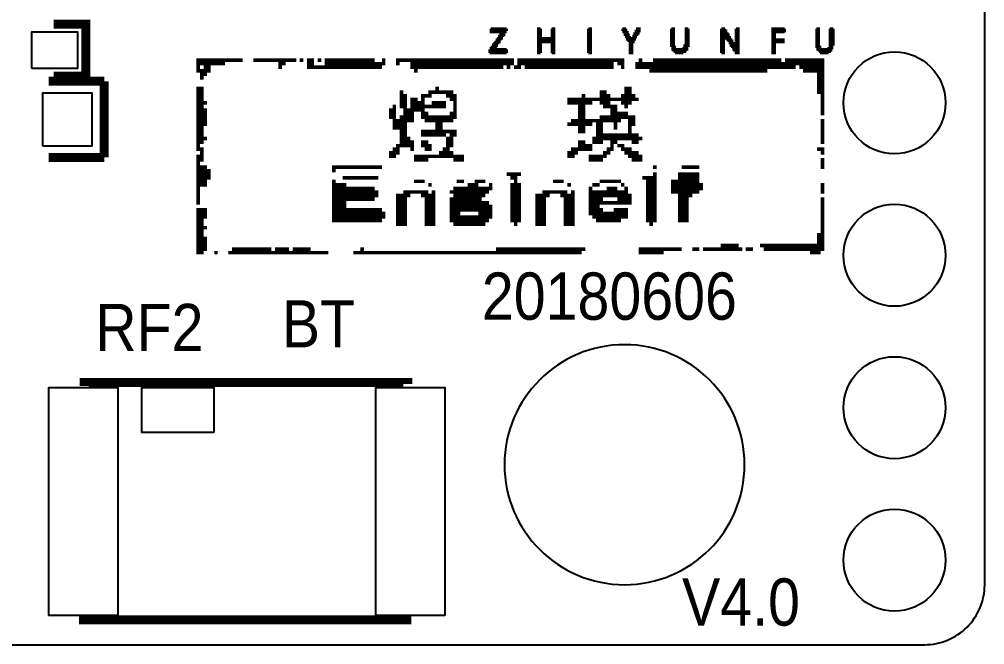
# Model space of a CAD drawing. Extents: x -21 to 21, y -23.6 to 29.6.
# Drawn here: x 4.92 to 21, y -23 to -12.58 of the extents above; entities that cross this region are included whole.
import ezdxf

# ---------------------------------------------------------------- set-up
doc = ezdxf.new("R2010")
doc.units = 0
for name, color, linetype in [('BG_OUTLINE', 254, 'CONTINUOUS'), ('BG_SILKSCREEN_TOP', 7, 'CONTINUOUS'), ('PG_SILKSCREEN_TOP', 7, 'CONTINUOUS'), ('PIN_TOP', 80, 'CONTINUOUS'), ('RD_SILKSCREEN_TOP', 7, 'CONTINUOUS')]:
    doc.layers.add(name, color=color, linetype=linetype)

msp = doc.modelspace()

# ---------------------------------------------------------------- linework, layer by layer
at = {"layer": 'BG_OUTLINE'}
for points in [[(20, 23), (-20, 23, 0.414214), (-21, 22), (-21, -22, 0.414214), (-20, -23), (20, -23, 0.414214), (21, -22), (21, 22, 0.414214), (20, 23)], [(17, -20, 1), (13, -20, 1), (17, -20)]]:
    msp.add_lwpolyline(points, format="xyb", dxfattribs=at)
at = {"layer": 'BG_SILKSCREEN_TOP'}
for points, const_width in [([(12.7507, -12.752), (13.0555, -12.752)], 0.0406), ([(12.7507, -12.7724), (13.0352, -12.7724)], 0.0406), ([(12.7507, -12.7927), (13.0352, -12.7927)], 0.0406), ([(12.771, -12.7317), (13.0352, -12.7317)], 0.0406), ([(12.8929, -12.8536), (12.9945, -12.8536)], 0.0406), ([(12.8929, -12.874), (12.9742, -12.874)], 0.0406), ([(12.9133, -12.8333), (13.0149, -12.8333)], 0.0406), ([(12.9336, -12.813), (13.0149, -12.813)], 0.0406), ([(13.5432, -12.7317), (13.6041, -12.7317)], 0.0406), ([(13.5432, -12.752), (13.6245, -12.752)], 0.0406), ([(13.5432, -12.7724), (13.6245, -12.7724)], 0.0406), ([(13.5432, -12.7927), (13.6245, -12.7927)], 0.0406), ([(13.5432, -12.813), (13.6245, -12.813)], 0.0406), ([(13.5432, -12.8333), (13.6245, -12.8333)], 0.0406), ([(13.5432, -12.8536), (13.6245, -12.8536)], 0.0406), ([(13.5432, -12.874), (13.6245, -12.874)], 0.0406), ([(13.7667, -12.752), (13.848, -12.752)], 0.0406), ([(13.7667, -12.7724), (13.848, -12.7724)], 0.0406), ([(13.7667, -12.7927), (13.848, -12.7927)], 0.0406), ([(13.7667, -12.813), (13.848, -12.813)], 0.0406), ([(13.7667, -12.8333), (13.848, -12.8333)], 0.0406), ([(13.7667, -12.8536), (13.848, -12.8536)], 0.0406), ([(13.7667, -12.874), (13.848, -12.874)], 0.0406), ([(13.787, -12.7317), (13.848, -12.7317)], 0.0406), ([(14.3763, -12.752), (14.4576, -12.752)], 0.0406), ([(14.3763, -12.7724), (14.4576, -12.7724)], 0.0406), ([(14.3763, -12.7927), (14.4576, -12.7927)], 0.0406), ([(14.3763, -12.813), (14.4576, -12.813)], 0.0406), ([(14.3763, -12.8333), (14.4576, -12.8333)], 0.0406), ([(14.3763, -12.8536), (14.4576, -12.8536)], 0.0406), ([(14.3763, -12.874), (14.4576, -12.874)], 0.0406), ([(14.3966, -12.7317), (14.4576, -12.7317)], 0.0406), ([(14.9453, -12.752), (15.0469, -12.752)], 0.0406), ([(14.9656, -12.7317), (15.0265, -12.7317)], 0.0406), ([(14.9656, -12.7724), (15.0469, -12.7724)], 0.0406), ([(14.9656, -12.7927), (15.0672, -12.7927)], 0.0406), ([(14.9859, -12.813), (15.0672, -12.813)], 0.0406), ([(14.9859, -12.8333), (15.0875, -12.8333)], 0.0406), ([(15.0062, -12.8536), (15.0875, -12.8536)], 0.0406), ([(15.0062, -12.874), (15.1078, -12.874)], 0.0406), ([(15.1281, -12.8536), (15.2094, -12.8536)], 0.0406), ([(15.1281, -12.874), (15.2094, -12.874)], 0.0406), ([(15.1485, -12.813), (15.2501, -12.813)], 0.0406), ([(15.1485, -12.8333), (15.2297, -12.8333)], 0.0406), ([(15.1688, -12.7724), (15.2704, -12.7724)], 0.0406), ([(15.1688, -12.7927), (15.2501, -12.7927)], 0.0406), ([(15.1891, -12.7317), (15.2704, -12.7317)], 0.0406), ([(15.1891, -12.752), (15.2704, -12.752)], 0.0406), ([(15.7581, -12.752), (15.8393, -12.752)], 0.0406), ([(15.7581, -12.7724), (15.8393, -12.7724)], 0.0406), ([(15.7581, -12.7927), (15.8393, -12.7927)], 0.0406), ([(15.7581, -12.813), (15.8393, -12.813)], 0.0406), ([(15.7581, -12.8333), (15.8393, -12.8333)], 0.0406), ([(15.7581, -12.8536), (15.8393, -12.8536)], 0.0406), ([(15.7581, -12.874), (15.8393, -12.874)], 0.0406), ([(15.7784, -12.7317), (15.8393, -12.7317)], 0.0406), ([(16.0019, -12.7317), (16.0629, -12.7317)], 0.0406), ([(16.0019, -12.752), (16.0832, -12.752)], 0.0406), ([(16.0019, -12.7724), (16.0832, -12.7724)], 0.0406), ([(16.0019, -12.7927), (16.0832, -12.7927)], 0.0406), ([(16.0019, -12.813), (16.0832, -12.813)], 0.0406), ([(16.0019, -12.8333), (16.0832, -12.8333)], 0.0406), ([(16.0019, -12.8536), (16.0832, -12.8536)], 0.0406), ([(16.0019, -12.874), (16.0832, -12.874)], 0.0406), ([(16.5912, -12.752), (16.6928, -12.752)], 0.0406), ([(16.5912, -12.7724), (16.7131, -12.7724)], 0.0406), ([(16.5912, -12.7927), (16.7131, -12.7927)], 0.0406), ([(16.5912, -12.813), (16.7334, -12.813)], 0.0406), ([(16.5912, -12.8333), (16.7537, -12.8333)], 0.0406), ([(16.5912, -12.8536), (16.7537, -12.8536)], 0.0406), ([(16.5912, -12.874), (16.7741, -12.874)], 0.0406), ([(16.6115, -12.7317), (16.6725, -12.7317)], 0.0406), ([(16.835, -12.752), (16.9163, -12.752)], 0.0406), ([(16.835, -12.7724), (16.9163, -12.7724)], 0.0406), ([(16.835, -12.7927), (16.9163, -12.7927)], 0.0406), ([(16.835, -12.813), (16.9163, -12.813)], 0.0406), ([(16.835, -12.8333), (16.9163, -12.8333)], 0.0406), ([(16.835, -12.8536), (16.9163, -12.8536)], 0.0406), ([(16.835, -12.874), (16.9163, -12.874)], 0.0406), ([(16.8553, -12.7317), (16.9163, -12.7317)], 0.0406), ([(17.4446, -12.7317), (17.6681, -12.7317)], 0.0406), ([(17.4446, -12.752), (17.6885, -12.752)], 0.0406), ([(17.4446, -12.7724), (17.6885, -12.7724)], 0.0406), ([(17.4446, -12.7927), (17.6681, -12.7927)], 0.0406), ([(17.4446, -12.813), (17.5259, -12.813)], 0.0406), ([(17.4446, -12.8333), (17.5259, -12.8333)], 0.0406), ([(17.4446, -12.8536), (17.5259, -12.8536)], 0.0406), ([(17.4446, -12.874), (17.5259, -12.874)], 0.0406), ([(18.1761, -12.752), (18.2574, -12.752)], 0.0406), ([(18.1761, -12.7724), (18.2574, -12.7724)], 0.0406), ([(18.1761, -12.7927), (18.2574, -12.7927)], 0.0406), ([(18.1761, -12.813), (18.2574, -12.813)], 0.0406), ([(18.1761, -12.8333), (18.2574, -12.8333)], 0.0406), ([(18.1761, -12.8536), (18.2574, -12.8536)], 0.0406), ([(18.1761, -12.874), (18.2574, -12.874)], 0.0406), ([(18.1965, -12.7317), (18.2574, -12.7317)], 0.0406), ([(18.3997, -12.752), (18.5013, -12.752)], 0.0406), ([(18.3997, -12.7724), (18.5013, -12.7724)], 0.0406), ([(18.3997, -12.7927), (18.5013, -12.7927)], 0.0406), ([(18.3997, -12.813), (18.5013, -12.813)], 0.0406), ([(18.3997, -12.8333), (18.5013, -12.8333)], 0.0406), ([(18.3997, -12.8536), (18.5013, -12.8536)], 0.0406), ([(18.3997, -12.874), (18.5013, -12.874)], 0.0406), ([(18.42, -12.7317), (18.4809, -12.7317)], 0.0406), ([(12.771, -13.0365), (12.8726, -13.0365)], 0.0406), ([(12.7913, -12.9959), (12.8929, -12.9959)], 0.0406), ([(12.7913, -13.0162), (12.8929, -13.0162)], 0.0406), ([(12.8117, -12.9756), (12.9133, -12.9756)], 0.0406), ([(12.832, -12.9552), (12.9336, -12.9552)], 0.0406), ([(12.8523, -12.9146), (12.9539, -12.9146)], 0.0406), ([(12.8523, -12.9349), (12.9336, -12.9349)], 0.0406), ([(12.8726, -12.8943), (12.9742, -12.8943)], 0.0406), ([(13.5432, -12.8943), (13.848, -12.8943)], 0.0406), ([(13.5432, -12.9146), (13.848, -12.9146)], 0.0406), ([(13.5432, -12.9349), (13.848, -12.9349)], 0.0406), ([(13.5432, -12.9552), (13.848, -12.9552)], 0.0406), ([(13.5432, -12.9756), (13.6245, -12.9756)], 0.0406), ([(13.5432, -12.9959), (13.6245, -12.9959)], 0.0406), ([(13.5432, -13.0162), (13.6245, -13.0162)], 0.0406), ([(13.5432, -13.0365), (13.6245, -13.0365)], 0.0406), ([(13.7667, -12.9756), (13.848, -12.9756)], 0.0406), ([(13.7667, -12.9959), (13.848, -12.9959)], 0.0406), ([(13.7667, -13.0162), (13.848, -13.0162)], 0.0406), ([(13.7667, -13.0365), (13.848, -13.0365)], 0.0406), ([(14.3763, -12.8943), (14.4576, -12.8943)], 0.0406), ([(14.3763, -12.9146), (14.4576, -12.9146)], 0.0406), ([(14.3763, -12.9349), (14.4576, -12.9349)], 0.0406), ([(14.3763, -12.9552), (14.4576, -12.9552)], 0.0406), ([(14.3763, -12.9756), (14.4576, -12.9756)], 0.0406), ([(14.3763, -12.9959), (14.4576, -12.9959)], 0.0406), ([(14.3763, -13.0162), (14.4576, -13.0162)], 0.0406), ([(14.3763, -13.0365), (14.4576, -13.0365)], 0.0406), ([(15.0265, -12.8943), (15.1891, -12.8943)], 0.0406), ([(15.0265, -12.9146), (15.1891, -12.9146)], 0.0406), ([(15.0469, -12.9349), (15.1688, -12.9349)], 0.0406), ([(15.0672, -12.9552), (15.1688, -12.9552)], 0.0406), ([(15.0672, -12.9756), (15.1485, -12.9756)], 0.0406), ([(15.0672, -12.9959), (15.1485, -12.9959)], 0.0406), ([(15.0672, -13.0162), (15.1485, -13.0162)], 0.0406), ([(15.0672, -13.0365), (15.1485, -13.0365)], 0.0406), ([(15.7581, -12.8943), (15.8393, -12.8943)], 0.0406), ([(15.7581, -12.9146), (15.8393, -12.9146)], 0.0406), ([(15.7581, -12.9349), (15.8393, -12.9349)], 0.0406), ([(15.7581, -12.9552), (15.8393, -12.9552)], 0.0406), ([(15.7581, -12.9756), (15.8393, -12.9756)], 0.0406), ([(15.7581, -12.9959), (15.8393, -12.9959)], 0.0406), ([(15.7581, -13.0162), (15.8393, -13.0162)], 0.0406), ([(15.7784, -13.0365), (15.8597, -13.0365)], 0.0406), ([(15.9816, -13.0162), (16.0832, -13.0162)], 0.0406), ([(15.9816, -13.0365), (16.0629, -13.0365)], 0.0406), ([(16.0019, -12.8943), (16.0832, -12.8943)], 0.0406), ([(16.0019, -12.9146), (16.0832, -12.9146)], 0.0406), ([(16.0019, -12.9349), (16.0832, -12.9349)], 0.0406), ([(16.0019, -12.9552), (16.0832, -12.9552)], 0.0406), ([(16.0019, -12.9756), (16.0832, -12.9756)], 0.0406), ([(16.0019, -12.9959), (16.0832, -12.9959)], 0.0406), ([(16.5912, -12.8943), (16.7741, -12.8943)], 0.0406), ([(16.5912, -12.9146), (16.6725, -12.9146)], 0.0406), ([(16.5912, -12.9349), (16.6725, -12.9349)], 0.0406), ([(16.5912, -12.9552), (16.6725, -12.9552)], 0.0406), ([(16.5912, -12.9756), (16.6725, -12.9756)], 0.0406), ([(16.5912, -12.9959), (16.6725, -12.9959)], 0.0406), ([(16.5912, -13.0162), (16.6725, -13.0162)], 0.0406), ([(16.5912, -13.0365), (16.6725, -13.0365)], 0.0406), ([(16.6928, -12.9146), (16.7944, -12.9146)], 0.0406), ([(16.7131, -12.9349), (16.8147, -12.9349)], 0.0406), ([(16.7334, -12.9552), (16.8147, -12.9552)], 0.0406), ([(16.7334, -12.9756), (16.9163, -12.9756)], 0.0406), ([(16.7537, -12.9959), (16.9163, -12.9959)], 0.0406), ([(16.7537, -13.0162), (16.9163, -13.0162)], 0.0406), ([(16.7741, -13.0365), (16.9163, -13.0365)], 0.0406), ([(16.835, -12.8943), (16.9163, -12.8943)], 0.0406), ([(16.835, -12.9146), (16.9163, -12.9146)], 0.0406), ([(16.835, -12.9349), (16.9163, -12.9349)], 0.0406), ([(16.835, -12.9552), (16.9163, -12.9552)], 0.0406), ([(17.4446, -12.8943), (17.5259, -12.8943)], 0.0406), ([(17.4446, -12.9146), (17.6681, -12.9146)], 0.0406), ([(17.4446, -12.9349), (17.6681, -12.9349)], 0.0406), ([(17.4446, -12.9552), (17.6681, -12.9552)], 0.0406), ([(17.4446, -12.9756), (17.5259, -12.9756)], 0.0406), ([(17.4446, -12.9959), (17.5259, -12.9959)], 0.0406), ([(17.4446, -13.0162), (17.5259, -13.0162)], 0.0406), ([(17.4446, -13.0365), (17.5259, -13.0365)], 0.0406), ([(18.1761, -12.8943), (18.2574, -12.8943)], 0.0406), ([(18.1761, -12.9146), (18.2574, -12.9146)], 0.0406), ([(18.1761, -12.9349), (18.2574, -12.9349)], 0.0406), ([(18.1761, -12.9552), (18.2574, -12.9552)], 0.0406), ([(18.1761, -12.9756), (18.2574, -12.9756)], 0.0406), ([(18.1761, -12.9959), (18.2574, -12.9959)], 0.0406), ([(18.1761, -13.0162), (18.2574, -13.0162)], 0.0406), ([(18.1761, -13.0365), (18.2777, -13.0365)], 0.0406), ([(18.3997, -12.8943), (18.5013, -12.8943)], 0.0406), ([(18.3997, -12.9146), (18.5013, -12.9146)], 0.0406), ([(18.3997, -12.9349), (18.5013, -12.9349)], 0.0406), ([(18.3997, -12.9552), (18.5013, -12.9552)], 0.0406), ([(18.3997, -12.9756), (18.5013, -12.9756)], 0.0406), ([(18.3997, -12.9959), (18.5013, -12.9959)], 0.0406), ([(18.3997, -13.0162), (18.4809, -13.0162)], 0.0406), ([(18.3997, -13.0365), (18.4809, -13.0365)], 0.0406), ([(12.7304, -13.0975), (13.0555, -13.0975)], 0.0406), ([(12.7304, -13.1178), (13.0555, -13.1178)], 0.0406), ([(12.7507, -13.0568), (12.8523, -13.0568)], 0.0406), ([(12.7507, -13.0772), (13.0352, -13.0772)], 0.0406), ([(12.7507, -13.1381), (13.0352, -13.1381)], 0.0406), ([(13.5432, -13.0568), (13.6245, -13.0568)], 0.0406), ([(13.5432, -13.0772), (13.6245, -13.0772)], 0.0406), ([(13.5432, -13.0975), (13.6245, -13.0975)], 0.0406), ([(13.5432, -13.1178), (13.6245, -13.1178)], 0.0406), ([(13.5432, -13.1381), (13.6041, -13.1381)], 0.0406), ([(13.7667, -13.0568), (13.848, -13.0568)], 0.0406), ([(13.7667, -13.0772), (13.848, -13.0772)], 0.0406), ([(13.7667, -13.0975), (13.848, -13.0975)], 0.0406), ([(13.7667, -13.1178), (13.848, -13.1178)], 0.0406), ([(13.787, -13.1381), (13.848, -13.1381)], 0.0406), ([(14.3763, -13.0568), (14.4576, -13.0568)], 0.0406), ([(14.3763, -13.0772), (14.4576, -13.0772)], 0.0406), ([(14.3763, -13.0975), (14.4576, -13.0975)], 0.0406), ([(14.3763, -13.1178), (14.4576, -13.1178)], 0.0406), ([(14.3966, -13.1381), (14.4576, -13.1381)], 0.0406), ([(15.0672, -13.0568), (15.1485, -13.0568)], 0.0406), ([(15.0672, -13.0772), (15.1485, -13.0772)], 0.0406), ([(15.0672, -13.0975), (15.1485, -13.0975)], 0.0406), ([(15.0672, -13.1178), (15.1485, -13.1178)], 0.0406), ([(15.0672, -13.1381), (15.1485, -13.1381)], 0.0406), ([(15.7784, -13.0568), (15.8597, -13.0568)], 0.0406), ([(15.7784, -13.0772), (16.0629, -13.0772)], 0.0406), ([(15.7987, -13.0975), (16.0425, -13.0975)], 0.0406), ([(15.819, -13.1178), (16.0222, -13.1178)], 0.0406), ([(15.8393, -13.1381), (15.9816, -13.1381)], 0.0406), ([(15.9613, -13.0568), (16.0629, -13.0568)], 0.0406), ([(16.5912, -13.0568), (16.6725, -13.0568)], 0.0406), ([(16.5912, -13.0772), (16.6725, -13.0772)], 0.0406), ([(16.5912, -13.0975), (16.6725, -13.0975)], 0.0406), ([(16.5912, -13.1178), (16.6725, -13.1178)], 0.0406), ([(16.6115, -13.1381), (16.6725, -13.1381)], 0.0406), ([(16.7944, -13.0568), (16.9163, -13.0568)], 0.0406), ([(16.7944, -13.0772), (16.9163, -13.0772)], 0.0406), ([(16.8147, -13.0975), (16.9163, -13.0975)], 0.0406), ([(16.835, -13.1178), (16.9163, -13.1178)], 0.0406), ([(16.835, -13.1381), (16.9163, -13.1381)], 0.0406), ([(17.4446, -13.0568), (17.5259, -13.0568)], 0.0406), ([(17.4446, -13.0772), (17.5259, -13.0772)], 0.0406), ([(17.4446, -13.0975), (17.5259, -13.0975)], 0.0406), ([(17.4446, -13.1178), (17.5259, -13.1178)], 0.0406), ([(17.4446, -13.1381), (17.5259, -13.1381)], 0.0406), ([(18.1965, -13.0568), (18.2777, -13.0568)], 0.0406), ([(18.1965, -13.0772), (18.4606, -13.0772)], 0.0406), ([(18.2168, -13.0975), (18.4606, -13.0975)], 0.0406), ([(18.2371, -13.1178), (18.4403, -13.1178)], 0.0406), ([(18.2574, -13.1381), (18.3997, -13.1381)], 0.0406), ([(18.3793, -13.0568), (18.4809, -13.0568)], 0.0406), ([(7.8664, -13.2568), (8.6391, -13.2568)], 0.0594), ([(7.8664, -13.3162), (8.3419, -13.3162)], 0.0594), ([(7.8664, -13.3756), (7.9259, -13.3756)], 0.0594), ([(7.9853, -13.3756), (8.1041, -13.3756)], 0.0594), ([(8.8174, -13.2568), (9.5306, -13.2568)], 0.0594), ([(9.2334, -13.3162), (9.3523, -13.3162)], 0.0594), ([(9.2334, -13.3756), (9.2929, -13.3756)], 0.0594), ([(9.59, -13.2568), (9.6494, -13.2568)], 0.0594), ([(9.709, -13.2568), (9.8278, -13.2568)], 0.0594), ([(9.709, -13.3162), (9.8278, -13.3162)], 0.0594), ([(9.709, -13.3756), (10.9571, -13.3756)], 0.0594), ([(9.8872, -13.2568), (9.9466, -13.2568)], 0.0594), ([(10.0062, -13.2568), (10.8382, -13.2568)], 0.0594), ([(10.0062, -13.3162), (11.0165, -13.3162)], 0.0594), ([(10.9571, -13.2568), (11.0165, -13.2568)], 0.0594), ([(11.1949, -13.2568), (13.1562, -13.2568)], 0.0594), ([(11.1949, -13.3162), (11.2543, -13.3162)], 0.0594), ([(11.4325, -13.3162), (13.1562, -13.3162)], 0.0594), ([(11.4325, -13.3756), (12.978, -13.3756)], 0.0594), ([(13.0374, -13.3756), (13.0968, -13.3756)], 0.0594), ([(13.1562, -13.3756), (13.2751, -13.3756)], 0.0594), ([(13.2156, -13.2568), (14.9987, -13.2568)], 0.0594), ([(13.2156, -13.3162), (14.8205, -13.3162)], 0.0594), ([(13.3346, -13.3756), (14.8205, -13.3756)], 0.0594), ([(14.8799, -13.3162), (14.9987, -13.3162)], 0.0594), ([(14.9393, -13.3756), (14.9987, -13.3756)], 0.0594), ([(15.177, -13.3162), (18.3272, -13.3162)], 0.0594), ([(15.177, -13.3756), (17.8517, -13.3756)], 0.0594), ([(15.2365, -13.2568), (15.2959, -13.2568)], 0.0594), ([(15.4742, -13.2568), (17.6139, -13.2568)], 0.0594), ([(17.6733, -13.2568), (18.3272, -13.2568)], 0.0594), ([(17.9111, -13.3756), (18.3272, -13.3756)], 0.0594), ([(7.8664, -13.4351), (8.1041, -13.4351)], 0.0594), ([(7.9259, -13.4946), (8.0447, -13.4946)], 0.0594), ([(11.4921, -13.4351), (11.5515, -13.4351)], 0.0594), ([(15.4148, -13.4351), (17.3761, -13.4351)], 0.0594), ([(17.9705, -13.4351), (18.3272, -13.4351)], 0.0594), ([(18.2083, -13.4946), (18.3272, -13.4946)], 0.0594), ([(7.9259, -13.554), (7.9853, -13.554)], 0.0594), ([(18.2083, -13.554), (18.3272, -13.554)], 0.0594), ([(18.2083, -13.6134), (18.3272, -13.6134)], 0.0594), ([(18.2083, -13.6728), (18.3272, -13.6728)], 0.0594), ([(7.8664, -13.7322), (7.9853, -13.7322)], 0.0594), ([(7.8664, -13.7918), (7.9853, -13.7918)], 0.0594), ([(7.8664, -13.8512), (7.9853, -13.8512)], 0.0594), ([(11.2543, -13.7918), (11.3137, -13.7918)], 0.0594), ([(11.2543, -13.8512), (11.3731, -13.8512)], 0.0594), ([(11.6109, -13.8512), (11.7892, -13.8512)], 0.0594), ([(11.7297, -13.7918), (12.1458, -13.7918)], 0.0594), ([(11.8487, -13.7322), (11.9081, -13.7322)], 0.0594), ([(12.0269, -13.8512), (12.2052, -13.8512)], 0.0594), ([(14.2855, -13.8512), (14.3449, -13.8512)], 0.0594), ([(14.5827, -13.7918), (14.7015, -13.7918)], 0.0594), ([(14.5827, -13.8512), (14.761, -13.8512)], 0.0594), ([(14.9393, -13.8512), (15.177, -13.8512)], 0.0594), ([(14.9987, -13.7322), (15.1176, -13.7322)], 0.0594), ([(14.9987, -13.7918), (15.1176, -13.7918)], 0.0594), ([(18.2083, -13.7322), (18.3272, -13.7322)], 0.0594), ([(18.2083, -13.7918), (18.3272, -13.7918)], 0.0594), ([(18.2677, -13.8512), (18.3272, -13.8512)], 0.0594), ([(7.8664, -13.9106), (7.9853, -13.9106)], 0.0594), ([(7.8664, -13.97), (8.0447, -13.97)], 0.0594), ([(11.2543, -13.9106), (11.3731, -13.9106)], 0.0594), ([(11.2543, -13.97), (11.3731, -13.97)], 0.0594), ([(11.4325, -13.9106), (11.5515, -13.9106)], 0.0594), ([(11.4325, -13.97), (11.6703, -13.97)], 0.0594), ([(11.6109, -13.9106), (11.6703, -13.9106)], 0.0594), ([(11.7892, -13.97), (12.0269, -13.97)], 0.0594), ([(12.0864, -13.9106), (12.2052, -13.9106)], 0.0594), ([(12.1458, -13.97), (12.2052, -13.97)], 0.0594), ([(14.0477, -13.9106), (15.2365, -13.9106)], 0.0594), ([(14.0477, -13.97), (14.4639, -13.97)], 0.0594), ([(14.5827, -13.97), (14.761, -13.97)], 0.0594), ([(14.9393, -13.97), (15.1176, -13.97)], 0.0594), ([(18.2677, -13.9106), (18.3272, -13.9106)], 0.0594), ([(18.2677, -13.97), (18.3272, -13.97)], 0.0594), ([(7.8664, -14.0294), (7.9853, -14.0294)], 0.0594), ([(7.8664, -14.089), (8.0447, -14.089)], 0.0594), ([(7.8664, -14.1484), (8.0447, -14.1484)], 0.0594), ([(11.0759, -14.089), (11.1949, -14.089)], 0.0594), ([(11.0759, -14.1484), (11.1949, -14.1484)], 0.0594), ([(11.1353, -14.0294), (11.1949, -14.0294)], 0.0594), ([(11.2543, -14.0294), (11.3731, -14.0294)], 0.0594), ([(11.3137, -14.089), (11.6703, -14.089)], 0.0594), ([(11.3137, -14.1484), (11.4921, -14.1484)], 0.0594), ([(11.4325, -14.0294), (12.0269, -14.0294)], 0.0594), ([(11.6109, -14.1484), (11.7297, -14.1484)], 0.0594), ([(12.0864, -14.1484), (12.2052, -14.1484)], 0.0594), ([(12.1458, -14.0294), (12.2052, -14.0294)], 0.0594), ([(12.1458, -14.089), (12.2052, -14.089)], 0.0594), ([(14.2261, -14.0294), (14.3449, -14.0294)], 0.0594), ([(14.2261, -14.089), (14.3449, -14.089)], 0.0594), ([(14.2261, -14.1484), (14.3449, -14.1484)], 0.0594), ([(14.6421, -14.0294), (14.8799, -14.0294)], 0.0594), ([(14.761, -14.089), (14.8799, -14.089)], 0.0594), ([(14.761, -14.1484), (15.0582, -14.1484)], 0.0594), ([(14.9987, -14.0294), (15.0582, -14.0294)], 0.0594), ([(18.2677, -14.0294), (18.3272, -14.0294)], 0.0594), ([(18.2677, -14.089), (18.3272, -14.089)], 0.0594), ([(18.2677, -14.1484), (18.3272, -14.1484)], 0.0594), ([(7.8664, -14.2078), (8.0447, -14.2078)], 0.0594), ([(7.8664, -14.2672), (8.0447, -14.2672)], 0.0594), ([(7.8664, -14.3266), (8.0447, -14.3266)], 0.0594), ([(11.0759, -14.2078), (11.1949, -14.2078)], 0.0594), ([(11.1353, -14.2672), (11.4921, -14.2672)], 0.0594), ([(11.1353, -14.3266), (11.3731, -14.3266)], 0.0594), ([(11.2543, -14.2078), (11.4921, -14.2078)], 0.0594), ([(11.6109, -14.2078), (12.2052, -14.2078)], 0.0594), ([(11.6703, -14.2672), (12.1458, -14.2672)], 0.0594), ([(11.8487, -14.3266), (11.9675, -14.3266)], 0.0594), ([(14.0477, -14.3266), (14.4639, -14.3266)], 0.0594), ([(14.1071, -14.2672), (14.9393, -14.2672)], 0.0594), ([(14.2261, -14.2078), (14.3449, -14.2078)], 0.0594), ([(14.5233, -14.3266), (14.6421, -14.3266)], 0.0594), ([(14.5827, -14.2078), (15.177, -14.2078)], 0.0594), ([(14.8205, -14.3266), (14.8799, -14.3266)], 0.0594), ([(15.0582, -14.2672), (15.177, -14.2672)], 0.0594), ([(15.0582, -14.3266), (15.177, -14.3266)], 0.0594), ([(18.2677, -14.2672), (18.3272, -14.2672)], 0.0594), ([(18.2677, -14.3266), (18.3272, -14.3266)], 0.0594), ([(7.8664, -14.3861), (7.9853, -14.3861)], 0.0594), ([(7.8664, -14.4455), (7.9853, -14.4455)], 0.0594), ([(11.1353, -14.3861), (11.3731, -14.3861)], 0.0594), ([(11.2543, -14.4455), (11.3731, -14.4455)], 0.0594), ([(11.6109, -14.4455), (12.2052, -14.4455)], 0.0594), ([(11.8487, -14.3861), (11.9675, -14.3861)], 0.0594), ([(14.2261, -14.3861), (14.3449, -14.3861)], 0.0594), ([(14.2261, -14.4455), (14.3449, -14.4455)], 0.0594), ([(14.5233, -14.3861), (14.6421, -14.3861)], 0.0594), ([(14.5233, -14.4455), (14.6421, -14.4455)], 0.0594), ([(14.8205, -14.3861), (14.8799, -14.3861)], 0.0594), ([(15.0582, -14.3861), (15.1176, -14.3861)], 0.0594), ([(15.0582, -14.4455), (15.1176, -14.4455)], 0.0594), ([(18.2677, -14.3861), (18.3272, -14.3861)], 0.0594), ([(18.2677, -14.4455), (18.3272, -14.4455)], 0.0594), ([(7.8664, -14.505), (7.9853, -14.505)], 0.0594), ([(7.8664, -14.5644), (8.0447, -14.5644)], 0.0594), ([(7.8664, -14.6238), (7.9853, -14.6238)], 0.0594), ([(11.2543, -14.505), (11.3731, -14.505)], 0.0594), ([(11.2543, -14.5644), (11.4325, -14.5644)], 0.0594), ([(11.2543, -14.6238), (11.4921, -14.6238)], 0.0594), ([(11.6109, -14.505), (12.0269, -14.505)], 0.0594), ([(11.6109, -14.6238), (11.7297, -14.6238)], 0.0594), ([(12.0269, -14.5644), (12.1458, -14.5644)], 0.0594), ([(12.0269, -14.6238), (12.1458, -14.6238)], 0.0594), ([(12.0864, -14.505), (12.2052, -14.505)], 0.0594), ([(14.2261, -14.6238), (14.3449, -14.6238)], 0.0594), ([(14.4639, -14.5644), (15.2959, -14.5644)], 0.0594), ([(14.4639, -14.6238), (14.6421, -14.6238)], 0.0594), ([(14.5233, -14.505), (15.2365, -14.505)], 0.0594), ([(14.761, -14.6238), (14.8799, -14.6238)], 0.0594), ([(15.1176, -14.6238), (15.2365, -14.6238)], 0.0594), ([(18.2677, -14.505), (18.3272, -14.505)], 0.0594), ([(18.2677, -14.5644), (18.3272, -14.5644)], 0.0594), ([(18.2677, -14.6238), (18.3272, -14.6238)], 0.0594), ([(7.8664, -14.6833), (7.9259, -14.6833)], 0.0594), ([(7.8664, -14.7427), (7.9853, -14.7427)], 0.0594), ([(7.9259, -14.8021), (7.9853, -14.8021)], 0.0594), ([(11.0759, -14.8021), (11.2543, -14.8021)], 0.0594), ([(11.1353, -14.7427), (11.2543, -14.7427)], 0.0594), ([(11.1949, -14.6833), (11.4921, -14.6833)], 0.0594), ([(11.4325, -14.7427), (11.4921, -14.7427)], 0.0594), ([(11.6109, -14.6833), (11.7892, -14.6833)], 0.0594), ([(11.6703, -14.7427), (11.7892, -14.7427)], 0.0594), ([(11.9081, -14.8021), (12.1458, -14.8021)], 0.0594), ([(11.9675, -14.7427), (12.0864, -14.7427)], 0.0594), ([(12.0269, -14.6833), (12.1458, -14.6833)], 0.0594), ([(14.0477, -14.8021), (14.2261, -14.8021)], 0.0594), ([(14.1071, -14.7427), (14.4639, -14.7427)], 0.0594), ([(14.2261, -14.6833), (14.4639, -14.6833)], 0.0594), ([(14.6421, -14.8021), (14.761, -14.8021)], 0.0594), ([(14.7015, -14.7427), (14.8205, -14.7427)], 0.0594), ([(14.761, -14.6833), (14.8205, -14.6833)], 0.0594), ([(14.8799, -14.6833), (14.9987, -14.6833)], 0.0594), ([(14.9393, -14.7427), (15.1176, -14.7427)], 0.0594), ([(14.9987, -14.8021), (15.2365, -14.8021)], 0.0594), ([(18.2083, -14.7427), (18.3272, -14.7427)], 0.0594), ([(18.2677, -14.8021), (18.3272, -14.8021)], 0.0594), ([(7.8664, -14.8615), (7.9853, -14.8615)], 0.0594), ([(7.8664, -14.921), (7.9853, -14.921)], 0.0594), ([(7.8664, -14.9805), (7.9259, -14.9805)], 0.0594), ([(11.0759, -14.8615), (11.1949, -14.8615)], 0.0594), ([(11.4921, -14.8615), (12.3241, -14.8615)], 0.0594), ([(11.4921, -14.921), (11.7297, -14.921)], 0.0594), ([(12.1458, -14.921), (12.3241, -14.921)], 0.0594), ([(14.0477, -14.8615), (14.1667, -14.8615)], 0.0594), ([(14.4043, -14.8615), (14.7015, -14.8615)], 0.0594), ([(14.4043, -14.921), (14.6421, -14.921)], 0.0594), ([(15.0582, -14.8615), (15.2959, -14.8615)], 0.0594), ([(15.1176, -14.921), (15.2959, -14.921)], 0.0594), ([(18.2677, -14.921), (18.3272, -14.921)], 0.0594), ([(18.2677, -14.9805), (18.3272, -14.9805)], 0.0594), ([(7.8664, -15.0399), (8.0447, -15.0399)], 0.0594), ([(7.8664, -15.0993), (8.1041, -15.0993)], 0.0594), ([(10.125, -15.0399), (10.9571, -15.0399)], 0.0594), ([(10.125, -15.0993), (10.1844, -15.0993)], 0.0594), ([(15.4742, -15.0399), (15.5336, -15.0399)], 0.0594), ([(15.9498, -15.0399), (16.2469, -15.0399)], 0.0594), ([(18.2677, -15.0399), (18.3272, -15.0399)], 0.0594), ([(7.8664, -15.1587), (8.1041, -15.1587)], 0.0594), ([(7.8664, -15.2181), (8.1041, -15.2181)], 0.0594), ([(7.8664, -15.2777), (8.0447, -15.2777)], 0.0594), ([(10.125, -15.2777), (10.1844, -15.2777)], 0.0594), ([(10.3033, -15.2181), (10.8977, -15.2181)], 0.0594), ([(11.4921, -15.2777), (11.6703, -15.2777)], 0.0594), ([(12.2052, -15.2777), (12.3241, -15.2777)], 0.0594), ([(12.5024, -15.2777), (12.6808, -15.2777)], 0.0594), ([(13.0374, -15.1587), (13.2751, -15.1587)], 0.0594), ([(13.0968, -15.2181), (13.2156, -15.2181)], 0.0594), ([(13.1562, -15.2777), (13.2156, -15.2777)], 0.0594), ([(13.81, -15.2777), (13.9883, -15.2777)], 0.0594), ([(14.5827, -15.2777), (14.9393, -15.2777)], 0.0594), ([(15.2959, -15.2181), (15.5336, -15.2181)], 0.0594), ([(15.3554, -15.2777), (15.5336, -15.2777)], 0.0594), ([(15.4742, -15.1587), (15.5336, -15.1587)], 0.0594), ([(15.7714, -15.2777), (16.2469, -15.2777)], 0.0594), ([(15.8902, -15.1587), (16.2469, -15.1587)], 0.0594), ([(15.8902, -15.2181), (16.2469, -15.2181)], 0.0594), ([(7.8664, -15.3371), (8.0447, -15.3371)], 0.0594), ([(7.8664, -15.3965), (7.9259, -15.3965)], 0.0594), ([(7.8664, -15.4559), (7.9259, -15.4559)], 0.0594), ([(10.125, -15.3371), (10.3628, -15.3371)], 0.0594), ([(10.125, -15.3965), (10.8382, -15.3965)], 0.0594), ([(10.125, -15.4559), (10.8977, -15.4559)], 0.0594), ([(11.3137, -15.4559), (11.7297, -15.4559)], 0.0594), ([(11.7297, -15.3371), (11.7892, -15.3371)], 0.0594), ([(11.7892, -15.4559), (11.8487, -15.4559)], 0.0594), ([(12.0864, -15.4559), (12.7402, -15.4559)], 0.0594), ([(12.1458, -15.3965), (12.7996, -15.3965)], 0.0594), ([(12.3836, -15.3371), (12.5618, -15.3371)], 0.0594), ([(12.7402, -15.3371), (12.7996, -15.3371)], 0.0594), ([(13.0968, -15.3371), (13.2751, -15.3371)], 0.0594), ([(13.0968, -15.3965), (13.2751, -15.3965)], 0.0594), ([(13.0968, -15.4559), (13.2751, -15.4559)], 0.0594), ([(13.6317, -15.4559), (14.0477, -15.4559)], 0.0594), ([(14.0477, -15.3371), (14.1071, -15.3371)], 0.0594), ([(14.1071, -15.4559), (14.1667, -15.4559)], 0.0594), ([(14.4043, -15.3965), (14.4639, -15.3965)], 0.0594), ([(14.4043, -15.4559), (15.0582, -15.4559)], 0.0594), ([(14.4639, -15.3371), (14.5827, -15.3371)], 0.0594), ([(14.7015, -15.3965), (14.8799, -15.3965)], 0.0594), ([(14.9393, -15.3371), (14.9987, -15.3371)], 0.0594), ([(14.9987, -15.3965), (15.0582, -15.3965)], 0.0594), ([(15.3554, -15.3371), (15.5336, -15.3371)], 0.0594), ([(15.3554, -15.3965), (15.5336, -15.3965)], 0.0594), ([(15.3554, -15.4559), (15.5336, -15.4559)], 0.0594), ([(15.7714, -15.3371), (16.3064, -15.3371)], 0.0594), ([(15.7714, -15.3965), (16.3064, -15.3965)], 0.0594), ([(15.7714, -15.4559), (16.2469, -15.4559)], 0.0594), ([(18.2677, -15.3371), (18.3272, -15.3371)], 0.0594), ([(18.2677, -15.3965), (18.3272, -15.3965)], 0.0594), ([(18.2677, -15.4559), (18.3272, -15.4559)], 0.0594), ([(7.8664, -15.5153), (7.9259, -15.5153)], 0.0594), ([(7.8664, -15.5749), (7.9259, -15.5749)], 0.0594), ([(10.125, -15.5153), (10.8977, -15.5153)], 0.0594), ([(10.125, -15.5749), (10.8382, -15.5749)], 0.0594), ([(11.1949, -15.5153), (11.4325, -15.5153)], 0.0594), ([(11.1949, -15.5749), (11.3731, -15.5749)], 0.0594), ([(11.6109, -15.5153), (11.8487, -15.5153)], 0.0594), ([(11.6703, -15.5749), (11.8487, -15.5749)], 0.0594), ([(12.0864, -15.5749), (12.6212, -15.5749)], 0.0594), ([(12.1458, -15.5153), (12.6808, -15.5153)], 0.0594), ([(13.0968, -15.5153), (13.2751, -15.5153)], 0.0594), ([(13.0968, -15.5749), (13.2751, -15.5749)], 0.0594), ([(13.5128, -15.5153), (13.7506, -15.5153)], 0.0594), ([(13.5128, -15.5749), (13.6911, -15.5749)], 0.0594), ([(13.9289, -15.5153), (14.1667, -15.5153)], 0.0594), ([(13.9883, -15.5749), (14.1667, -15.5749)], 0.0594), ([(14.4043, -15.5153), (15.1176, -15.5153)], 0.0594), ([(14.4043, -15.5749), (14.6421, -15.5749)], 0.0594), ([(14.8799, -15.5749), (15.1176, -15.5749)], 0.0594), ([(15.3554, -15.5153), (15.5336, -15.5153)], 0.0594), ([(15.3554, -15.5749), (15.5336, -15.5749)], 0.0594), ([(15.8902, -15.5153), (16.128, -15.5153)], 0.0594), ([(15.8902, -15.5749), (16.0686, -15.5749)], 0.0594), ([(18.2677, -15.5749), (18.3272, -15.5749)], 0.0594), ([(7.8664, -15.6343), (7.9259, -15.6343)], 0.0594), ([(7.8664, -15.7531), (8.0447, -15.7531)], 0.0594), ([(10.125, -15.6343), (10.3628, -15.6343)], 0.0594), ([(10.125, -15.6937), (10.3628, -15.6937)], 0.0594), ([(10.125, -15.7531), (10.9571, -15.7531)], 0.0594), ([(11.1949, -15.6343), (11.3731, -15.6343)], 0.0594), ([(11.1949, -15.6937), (11.3731, -15.6937)], 0.0594), ([(11.1949, -15.7531), (11.3731, -15.7531)], 0.0594), ([(11.6703, -15.6343), (11.8487, -15.6343)], 0.0594), ([(11.6703, -15.6937), (11.8487, -15.6937)], 0.0594), ([(11.6703, -15.7531), (11.8487, -15.7531)], 0.0594), ([(12.0864, -15.6343), (12.7402, -15.6343)], 0.0594), ([(12.0864, -15.6937), (12.7996, -15.6937)], 0.0594), ([(12.0864, -15.7531), (12.7996, -15.7531)], 0.0594), ([(13.0968, -15.6343), (13.2751, -15.6343)], 0.0594), ([(13.0968, -15.6937), (13.2751, -15.6937)], 0.0594), ([(13.0968, -15.7531), (13.2751, -15.7531)], 0.0594), ([(13.5128, -15.6343), (13.6911, -15.6343)], 0.0594), ([(13.5128, -15.6937), (13.6911, -15.6937)], 0.0594), ([(13.5128, -15.7531), (13.6911, -15.7531)], 0.0594), ([(13.9883, -15.6343), (14.1667, -15.6343)], 0.0594), ([(13.9883, -15.6937), (14.1667, -15.6937)], 0.0594), ([(13.9883, -15.7531), (14.1667, -15.7531)], 0.0594), ([(14.4043, -15.6343), (15.1176, -15.6343)], 0.0594), ([(14.4043, -15.6937), (14.5827, -15.6937)], 0.0594), ([(14.4043, -15.7531), (14.6421, -15.7531)], 0.0594), ([(14.8205, -15.7531), (15.0582, -15.7531)], 0.0594), ([(15.3554, -15.6343), (15.5336, -15.6343)], 0.0594), ([(15.3554, -15.6937), (15.5336, -15.6937)], 0.0594), ([(15.3554, -15.7531), (15.5336, -15.7531)], 0.0594), ([(15.8902, -15.6343), (16.0686, -15.6343)], 0.0594), ([(15.8902, -15.6937), (16.0686, -15.6937)], 0.0594), ([(15.8902, -15.7531), (16.0686, -15.7531)], 0.0594), ([(18.2677, -15.6343), (18.3272, -15.6343)], 0.0594), ([(18.2677, -15.6937), (18.3272, -15.6937)], 0.0594), ([(18.2677, -15.7531), (18.3272, -15.7531)], 0.0594), ([(7.8664, -15.8125), (8.0447, -15.8125)], 0.0594), ([(7.8664, -15.872), (8.0447, -15.872)], 0.0594), ([(7.8664, -15.9314), (7.9853, -15.9314)], 0.0594), ([(10.125, -15.8125), (11.0165, -15.8125)], 0.0594), ([(10.125, -15.872), (11.0165, -15.872)], 0.0594), ([(10.125, -15.9314), (10.9571, -15.9314)], 0.0594), ([(11.1949, -15.8125), (11.3731, -15.8125)], 0.0594), ([(11.1949, -15.872), (11.3731, -15.872)], 0.0594), ([(11.1949, -15.9314), (11.3731, -15.9314)], 0.0594), ([(11.6703, -15.8125), (11.8487, -15.8125)], 0.0594), ([(11.6703, -15.872), (11.8487, -15.872)], 0.0594), ([(11.6703, -15.9314), (11.8487, -15.9314)], 0.0594), ([(12.0864, -15.8125), (12.2647, -15.8125)], 0.0594), ([(12.0864, -15.872), (12.7996, -15.872)], 0.0594), ([(12.0864, -15.9314), (12.7402, -15.9314)], 0.0594), ([(12.5618, -15.8125), (12.7996, -15.8125)], 0.0594), ([(13.0968, -15.8125), (13.2751, -15.8125)], 0.0594), ([(13.0968, -15.872), (13.2751, -15.872)], 0.0594), ([(13.0968, -15.9314), (13.2751, -15.9314)], 0.0594), ([(13.5128, -15.8125), (13.6911, -15.8125)], 0.0594), ([(13.5128, -15.872), (13.6911, -15.872)], 0.0594), ([(13.5128, -15.9314), (13.6911, -15.9314)], 0.0594), ([(13.9883, -15.8125), (14.1667, -15.8125)], 0.0594), ([(13.9883, -15.872), (14.1667, -15.872)], 0.0594), ([(13.9883, -15.9314), (14.1667, -15.9314)], 0.0594), ([(14.4043, -15.8125), (15.0582, -15.8125)], 0.0594), ([(14.4639, -15.872), (15.0582, -15.872)], 0.0594), ([(14.5233, -15.9314), (14.9393, -15.9314)], 0.0594), ([(15.3554, -15.8125), (15.5336, -15.8125)], 0.0594), ([(15.3554, -15.872), (15.5336, -15.872)], 0.0594), ([(15.3554, -15.9314), (15.5336, -15.9314)], 0.0594), ([(15.8902, -15.8125), (16.0686, -15.8125)], 0.0594), ([(15.8902, -15.872), (16.0686, -15.872)], 0.0594), ([(15.8902, -15.9314), (16.0686, -15.9314)], 0.0594), ([(18.2677, -15.8125), (18.3272, -15.8125)], 0.0594), ([(18.2677, -15.872), (18.3272, -15.872)], 0.0594), ([(18.2677, -15.9314), (18.3272, -15.9314)], 0.0594), ([(7.8664, -15.9909), (7.9853, -15.9909)], 0.0594), ([(7.8664, -16.0503), (8.0447, -16.0503)], 0.0594), ([(7.8664, -16.1097), (7.9853, -16.1097)], 0.0594), ([(11.1949, -15.9909), (11.3731, -15.9909)], 0.0594), ([(11.6703, -15.9909), (11.8487, -15.9909)], 0.0594), ([(12.1458, -15.9909), (12.6808, -15.9909)], 0.0594), ([(13.1562, -15.9909), (13.2156, -15.9909)], 0.0594), ([(13.5128, -15.9909), (13.6911, -15.9909)], 0.0594), ([(13.9883, -15.9909), (14.1667, -15.9909)], 0.0594), ([(15.4148, -15.9909), (15.4742, -15.9909)], 0.0594), ([(18.2677, -15.9909), (18.3272, -15.9909)], 0.0594), ([(18.2677, -16.0503), (18.3272, -16.0503)], 0.0594), ([(18.2677, -16.1097), (18.3272, -16.1097)], 0.0594), ([(7.8664, -16.1692), (7.9853, -16.1692)], 0.0594), ([(7.8664, -16.2286), (8.0447, -16.2286)], 0.0594), ([(18.2083, -16.1692), (18.3272, -16.1692)], 0.0594), ([(18.2083, -16.2286), (18.3272, -16.2286)], 0.0594), ([(7.8664, -16.288), (8.0447, -16.288)], 0.0594), ([(7.8664, -16.3474), (8.0447, -16.3474)], 0.0594), ([(7.8664, -16.4069), (8.0447, -16.4069)], 0.0594), ([(8.4607, -16.4069), (9.1146, -16.4069)], 0.0594), ([(9.174, -16.4069), (9.4118, -16.4069)], 0.0594), ([(9.4712, -16.4069), (9.7684, -16.4069)], 0.0594), ([(10.6005, -16.4069), (10.6599, -16.4069)], 0.0594), ([(12.859, -16.4069), (14.3449, -16.4069)], 0.0594), ([(15.2365, -16.4069), (15.9498, -16.4069)], 0.0594), ([(16.128, -16.4069), (16.2469, -16.4069)], 0.0594), ([(16.3064, -16.4069), (16.9601, -16.4069)], 0.0594), ([(16.6035, -16.3474), (16.9007, -16.3474)], 0.0594), ([(17.0195, -16.4069), (17.1385, -16.4069)], 0.0594), ([(17.2573, -16.3474), (18.3272, -16.3474)], 0.0594), ([(17.3167, -16.4069), (18.3272, -16.4069)], 0.0594), ([(18.2083, -16.288), (18.3272, -16.288)], 0.0594), ([(7.8664, -16.4664), (7.9853, -16.4664)], 0.0594), ([(8.1635, -16.4664), (8.2231, -16.4664)], 0.0594), ([(8.4013, -16.4664), (10.0656, -16.4664)], 0.0594), ([(10.4816, -16.4664), (14.2855, -16.4664)], 0.0594), ([(15.2365, -16.4664), (15.6526, -16.4664)], 0.0594), ([(18.0894, -16.4664), (18.2677, -16.4664)], 0.0594)]:
    msp.add_lwpolyline(points, dxfattribs=dict(at, const_width=const_width))
at = {"layer": 'PG_SILKSCREEN_TOP', "const_width": 0.15}
for points in [[(5.4894, -12.6602), (6.0228, -12.6602), (6.0228, -13.5238), (5.4894, -13.5238)], [(5.406, -13.61), (6.331, -13.61)], [(6.331, -13.61), (6.331, -14.88)], [(6.331, -14.88), (5.406, -14.88)], [(5.9975, -18.689), (5.9975, -18.631), (11.3875, -18.631), (11.3875, -18.655)], [(5.9835, -22.525), (5.9835, -22.587), (11.3755, -22.587), (11.3755, -22.506)]]:
    msp.add_lwpolyline(points, dxfattribs=at)
at = {"layer": 'PIN_TOP'}
for points in [[(5.125, -13.3968), (5.125, -12.7872), (5.887, -12.7872), (5.887, -13.3968)], [(5.3096, -14.6895), (5.3096, -13.8005), (6.1224, -13.8005), (6.1224, -14.6895)], [(6.5575, -22.512), (5.4075, -22.512), (5.4075, -18.712), (6.5575, -18.712)], [(8.1575, -19.462), (6.9575, -19.462), (6.9575, -18.712), (8.1575, -18.712)], [(12.0075, -22.512), (10.8575, -22.512), (10.8575, -18.712), (12.0075, -18.712)]]:
    msp.add_lwpolyline(points, close=True, dxfattribs=at)
for centre in [(19.4972, -13.97), (19.4972, -16.51), (19.4972, -19.05), (19.4972, -21.59)]:
    msp.add_circle(centre, 0.85, dxfattribs=at)

# ---------------------------------------------------------------- texts
at = {"layer": 'BG_SILKSCREEN_TOP', "width": 0.907036}
for s, p in [('20180606', (12.6224, -17.5843)), ('BT', (9.2901, -18.0465)), ('V4.0', (15.9577, -22.6824))]:
    msp.add_text(s, height=0.7874, dxfattribs=at).set_placement(p)
at = {"layer": 'RD_SILKSCREEN_TOP', "width": 0.907036}
msp.add_text('RF2', height=0.7874, dxfattribs=at).set_placement((6.1806, -18.1068))

doc.saveas('drawing.dxf')
